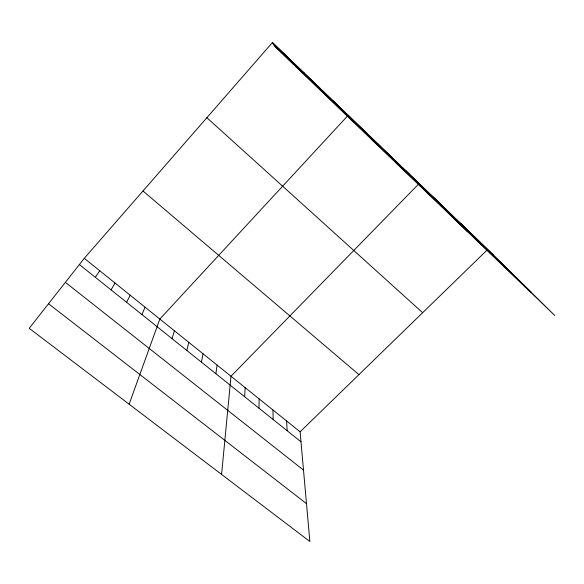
<?xml version="1.0" encoding="UTF-8"?>
<svg xmlns="http://www.w3.org/2000/svg" width="584" height="584" viewBox="0 0 584 584"><rect width="100%" height="100%" fill="white"/><g stroke="black" fill="none" stroke-linecap="round" stroke-linejoin="round"><path stroke-width="0.88" d="M258.997 408.209L259.128 398.879M244.659 396.74L245.149 387.637M221.57 474.42L230.994 376.264L418.48 184.194M215.883 373.724L217.102 365.088M201.451 362.182L203.035 353.787M186.843 350.495L188.807 342.348M172.054 338.669L174.412 330.77M129.122 404.201L159.841 319.061L348.159 115.318L375.556 143.314M141.934 314.572L145.095 307.206M126.589 302.3L130.174 295.205M111.055 289.868L115.063 283.058M95.323 277.291L99.769 270.764M84.286 258.318L29.2 328.31L309.863 541.485L300.096 431.817L84.286 258.318L272.436 42.515L487.698 249.477L554.8 315.506L275.217 46.917L272.436 42.515M300.096 431.817L487.698 249.477M48.53 303.753L306.498 503.649M65.371 282.349L303.512 470.105M79.388 264.545L300.986 441.796M142.992 190.983L358.934 374.636M206.867 117.72L422.641 312.717M274.224 45.348L531.323 292.409M272.677 42.902L493.692 255.376M273.378 44.004L510.803 272.21M474.332 236.622L479.997 242.214M460.791 223.606L466.127 228.877M447.081 210.422L452.074 215.365M433.189 197.071L437.839 201.677M419.115 183.544L467.601 231.738M405.289 170.243L409.216 174.163M391.28 156.775L394.842 160.345M377.089 143.131L380.279 146.343M362.715 129.32L365.518 132.152M333.413 101.142L335.406 103.2M318.47 86.775L320.039 88.432M303.33 72.219L304.468 73.46M287.985 57.466L288.686 58.283M286.605 420.962L287.16 430.736M272.947 409.99L273.166 419.546"/></g></svg>
